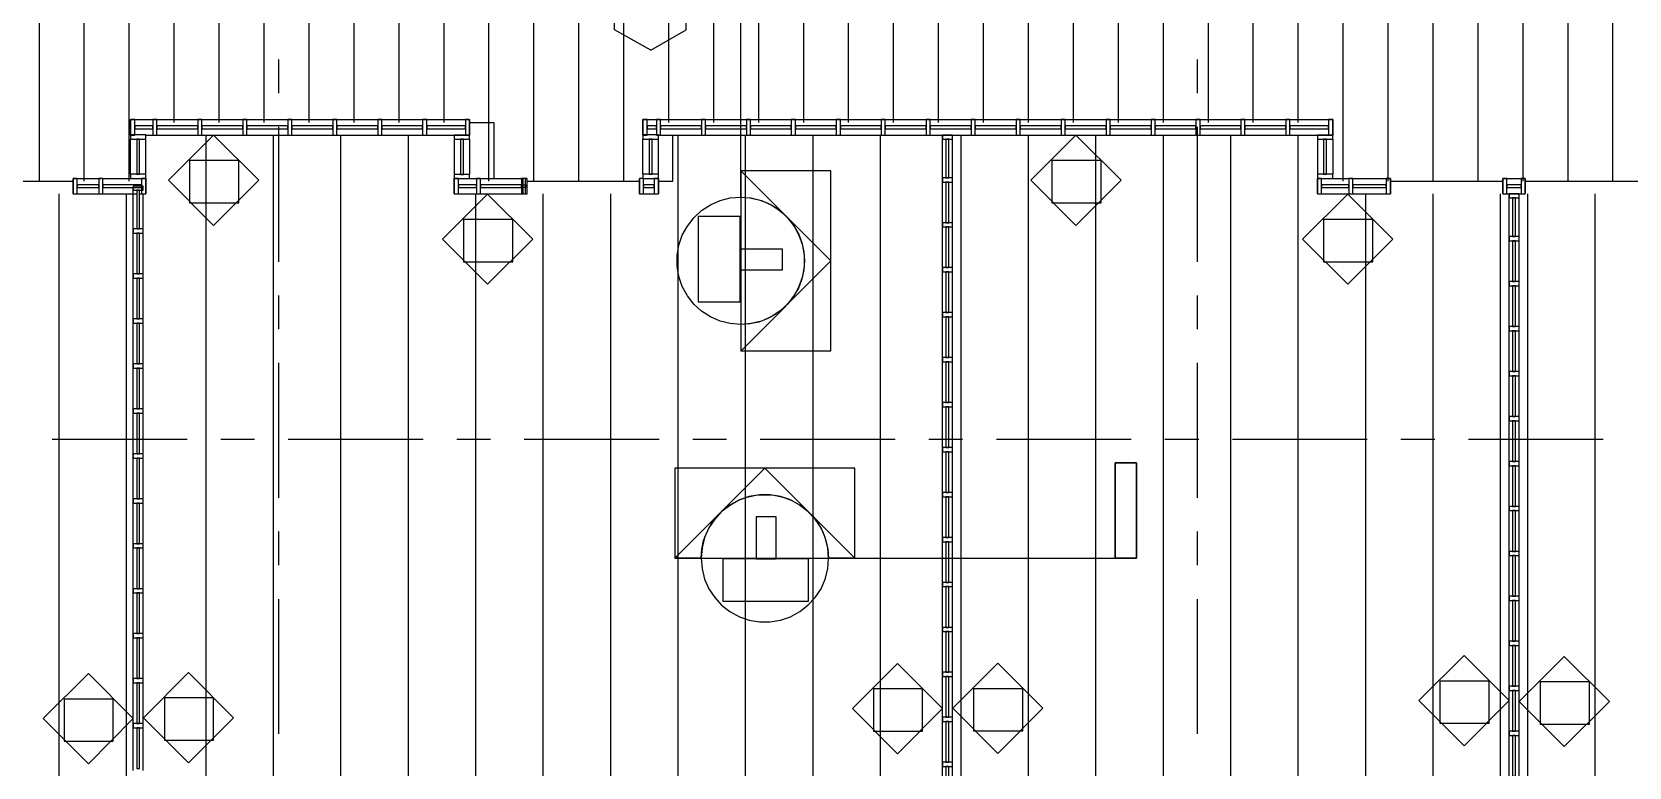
# Model space of a CAD drawing. Extents: x 0 to 3024, y 0 to 2160.
# Drawn here: x 767 to 1193.2, y 1420.4 to 1616.6 of the extents above; entities that cross this region are included whole.
import ezdxf

# ---------------------------------------------------------------- set-up
doc = ezdxf.new("R2010")
doc.units = 0
doc.layers.add('CTR-1st_Phase-Structure_S213-THIRD_FLOOR_FRAMING_PLAN', color=7, linetype='CONTINUOUS')

msp = doc.modelspace()

# ---------------------------------------------------------------- linework, layer by layer
at = {"layer": 'CTR-1st_Phase-Structure_S213-THIRD_FLOOR_FRAMING_PLAN', "color": 7}
for points in [[(956.159976, 1572.540015), (956.159976, 1667.040012)], [(932.159977, 1611.780014), (922.499977, 1617.180014), (922.499977, 1628.340013)], [(932.159977, 1611.780014), (941.579976, 1617.180014), (941.579976, 1628.340013)], [(793.25998, 1589.100014), (793.25998, 1593.240014), (799.79998, 1593.240014)], [(799.79998, 1593.240014), (811.79998, 1593.240014)], [(811.79998, 1593.240014), (823.799979, 1593.240014)], [(823.799979, 1593.240014), (835.799979, 1593.240014)], [(835.799979, 1593.240014), (847.799979, 1593.240014)], [(847.799979, 1593.240014), (859.799979, 1593.240014)], [(859.799979, 1593.240014), (871.799978, 1593.240014)], [(871.799978, 1593.240014), (883.799978, 1593.240014)], [(883.799978, 1593.240014), (883.799978, 1589.100014)], [(883.799978, 1592.460014), (890.279978, 1592.460014), (890.279978, 1577.520015)], [(930.059977, 1589.100014), (930.059977, 1593.240014), (934.199977, 1593.240014)], [(934.199977, 1593.240014), (946.199976, 1593.240014)], [(946.199976, 1593.240014), (958.199976, 1593.240014)], [(958.199976, 1593.240014), (970.199976, 1593.240014)], [(970.199976, 1593.240014), (982.199975, 1593.240014)], [(982.199975, 1593.240014), (994.199975, 1593.240014)], [(994.199975, 1593.240014), (1006.199975, 1593.240014)], [(1006.199975, 1593.240014), (1018.199975, 1593.240014)], [(1018.199975, 1593.240014), (1030.199974, 1593.240014)], [(1030.199974, 1593.240014), (1042.199974, 1593.240014)], [(1042.199974, 1593.240014), (1054.199974, 1593.240014)], [(1054.199974, 1593.240014), (1066.199973, 1593.240014)], [(1066.199973, 1593.240014), (1078.199973, 1593.240014)], [(1078.199973, 1593.240014), (1090.199973, 1593.240014)], [(1090.199973, 1593.240014), (1102.199972, 1593.240014)], [(1102.199972, 1593.240014), (1114.199972, 1593.240014)], [(1114.199972, 1593.240014), (1114.199972, 1589.100014)], [(793.25998, 1578.660015), (793.25998, 1588.020014)], [(797.39998, 1589.100014), (799.79998, 1589.100014)], [(797.39998, 1578.660015), (797.39998, 1588.020014)], [(799.79998, 1589.100014), (811.79998, 1589.100014)], [(811.79998, 1589.100014), (823.799979, 1589.100014)], [(823.799979, 1589.100014), (835.799979, 1589.100014)], [(835.799979, 1589.100014), (847.799979, 1589.100014)], [(847.799979, 1589.100014), (859.799979, 1589.100014)], [(859.799979, 1589.100014), (871.799978, 1589.100014)], [(872.339978, 1589.100014), (882.659978, 1589.100014)], [(879.659978, 1587.960014), (879.659978, 1578.600015)], [(883.799978, 1587.960014), (883.799978, 1578.600015)], [(930.059977, 1578.660015), (930.059977, 1588.020014)], [(934.199977, 1576.800015), (938.039977, 1576.800015), (938.039977, 1589.100014)], [(934.199977, 1589.100014), (946.199976, 1589.100014)], [(934.199977, 1578.660015), (934.199977, 1588.020014)], [(946.199976, 1589.100014), (958.199976, 1589.100014)], [(958.199976, 1589.100014), (970.199976, 1589.100014)], [(970.199976, 1589.100014), (982.199975, 1589.100014)], [(982.199975, 1589.100014), (994.199975, 1589.100014)], [(994.199975, 1589.100014), (1006.199975, 1589.100014)], [(1006.199975, 1589.100014), (1010.039975, 1589.100014)], [(1010.039975, 1589.100014), (1012.679975, 1589.100014)], [(1010.039975, 1577.100015), (1010.039975, 1589.100014)], [(1012.679975, 1589.100014), (1018.199975, 1589.100014)], [(1012.679975, 1577.100015), (1012.679975, 1589.100014)], [(1018.199975, 1589.100014), (1030.199974, 1589.100014)], [(1030.199974, 1589.100014), (1042.199974, 1589.100014)], [(1042.199974, 1589.100014), (1054.199974, 1589.100014)], [(1054.199974, 1589.100014), (1066.199973, 1589.100014)], [(1066.199973, 1589.100014), (1078.199973, 1589.100014)], [(1078.199973, 1589.100014), (1090.199973, 1589.100014)], [(1090.199973, 1589.100014), (1102.199972, 1589.100014)], [(1102.739972, 1589.100014), (1113.059972, 1589.100014)], [(1110.059972, 1587.960014), (1110.059972, 1578.660015)], [(1114.199972, 1587.960014), (1114.199972, 1578.660015)], [(777.959981, 1573.380015), (777.959981, 1577.520015), (785.39998, 1577.520015)], [(785.93998, 1577.520015), (796.25998, 1577.520015)], [(797.39998, 1577.520015), (797.39998, 1573.380015)], [(879.659978, 1573.380015), (879.659978, 1577.520015)], [(883.799978, 1577.520015), (886.199978, 1577.520015)], [(886.199978, 1577.520015), (898.199978, 1577.520015)], [(929.159977, 1573.380015), (929.159977, 1577.520015)], [(930.239977, 1577.520015), (933.059977, 1577.520015)], [(934.199977, 1577.520015), (934.199977, 1573.380015)], [(956.159976, 1538.520016), (956.159976, 1531.440016), (980.219975, 1555.500015), (956.159976, 1579.560015), (956.159976, 1572.540015), (958.919976, 1572.300015), (961.679976, 1571.580015), (964.259976, 1570.440015), (966.599976, 1568.940015), (968.639976, 1567.020015), (970.379976, 1564.800015), (971.699976, 1562.340015), (972.659976, 1559.700015), (973.079976, 1556.940015), (973.079976, 1554.120015), (972.659976, 1551.360015), (971.699976, 1548.660015), (970.379976, 1546.200015), (968.639976, 1543.980015), (966.599976, 1542.060015), (964.259976, 1540.560015), (961.679976, 1539.420016), (958.919976, 1538.760016), (956.159976, 1538.520016), (953.339976, 1538.760016), (950.639976, 1539.420016), (948.059976, 1540.560015), (945.719976, 1542.060015), (943.619976, 1543.980015), (941.939976, 1546.200015), (940.559976, 1548.660015), (939.659977, 1551.360015), (939.179977, 1554.120015), (939.179977, 1556.940015), (939.659977, 1559.700015), (940.559976, 1562.340015), (941.939976, 1564.800015), (943.619976, 1567.020015), (945.719976, 1568.940015), (948.059976, 1570.440015), (950.639976, 1571.580015), (953.339976, 1572.300015), (956.159976, 1572.540015)], [(1110.059972, 1573.380015), (1110.059972, 1577.520015)], [(1111.199972, 1577.520015), (1118.459972, 1577.520015)], [(1118.999972, 1577.520015), (1129.559972, 1577.520015)], [(1129.559972, 1577.520015), (1129.559972, 1573.380015)], [(1159.559971, 1573.380015), (1159.559971, 1577.520015), (1165.559971, 1577.520015)], [(1165.559971, 1577.520015), (1165.559971, 1573.380015)], [(747.959981, 1576.800015), (777.959981, 1576.800015)], [(777.959981, 1573.380015), (785.39998, 1573.380015)], [(785.39998, 1573.380015), (794.93998, 1573.380015)], [(794.03998, 1563.480015), (794.03998, 1575.060015)], [(795.71998, 1573.380015), (797.39998, 1573.380015)], [(796.67998, 1563.480015), (796.67998, 1573.380015)], [(879.659978, 1573.380015), (886.199978, 1573.380015)], [(886.199978, 1573.380015), (898.199978, 1573.380015)], [(899.159978, 1576.800015), (929.159977, 1576.800015)], [(929.159977, 1573.380015), (934.199977, 1573.380015)], [(1010.039975, 1565.100015), (1010.039975, 1577.100015)], [(1012.679975, 1565.100015), (1012.679975, 1577.100015)], [(1110.059972, 1573.380015), (1118.999972, 1573.380015)], [(1118.999972, 1573.380015), (1129.559972, 1573.380015)], [(1129.559972, 1576.800015), (1159.559971, 1576.800015)], [(1159.559971, 1573.380015), (1161.239971, 1573.380015)], [(1161.239971, 1573.380015), (1163.879971, 1573.380015)], [(1161.239971, 1561.380015), (1161.239971, 1573.380015)], [(1163.879971, 1573.380015), (1165.559971, 1573.380015)], [(1163.879971, 1561.380015), (1163.879971, 1573.380015)], [(1165.559971, 1576.800015), (1195.55997, 1576.800015)], [(1010.039975, 1553.100015), (1010.039975, 1565.100015)], [(1012.679975, 1553.100015), (1012.679975, 1565.100015)], [(794.03998, 1551.480015), (794.03998, 1563.480015)], [(796.67998, 1551.480015), (796.67998, 1563.480015)], [(1161.239971, 1549.380015), (1161.239971, 1561.380015)], [(1163.879971, 1549.380015), (1163.879971, 1561.380015)], [(1010.039975, 1541.100015), (1010.039975, 1553.100015)], [(1012.679975, 1541.100015), (1012.679975, 1553.100015)], [(794.03998, 1539.480016), (794.03998, 1551.480015)], [(796.67998, 1539.480016), (796.67998, 1551.480015)], [(1161.239971, 1537.380016), (1161.239971, 1549.380015)], [(1163.879971, 1537.380016), (1163.879971, 1549.380015)], [(794.03998, 1527.480016), (794.03998, 1539.480016)], [(796.67998, 1527.480016), (796.67998, 1539.480016)], [(1010.039975, 1529.100016), (1010.039975, 1541.100015)], [(1012.679975, 1529.100016), (1012.679975, 1541.100015)], [(1161.239971, 1525.380016), (1161.239971, 1537.380016)], [(1163.879971, 1525.380016), (1163.879971, 1537.380016)], [(794.03998, 1515.480016), (794.03998, 1527.480016)], [(796.67998, 1515.480016), (796.67998, 1527.480016)], [(1010.039975, 1517.100016), (1010.039975, 1529.100016)], [(1012.679975, 1517.100016), (1012.679975, 1529.100016)], [(1161.239971, 1513.380016), (1161.239971, 1525.380016)], [(1163.879971, 1513.380016), (1163.879971, 1525.380016)], [(794.03998, 1503.480016), (794.03998, 1515.480016)], [(796.67998, 1503.480016), (796.67998, 1515.480016)], [(1010.039975, 1505.100016), (1010.039975, 1517.100016)], [(1012.679975, 1505.100016), (1012.679975, 1517.100016)], [(1161.239971, 1501.380016), (1161.239971, 1513.380016)], [(1163.879971, 1501.380016), (1163.879971, 1513.380016)], [(1010.039975, 1493.100017), (1010.039975, 1505.100016)], [(1012.679975, 1493.100017), (1012.679975, 1505.100016)], [(794.03998, 1491.480017), (794.03998, 1503.480016)], [(796.67998, 1491.480017), (796.67998, 1503.480016)], [(1056.119974, 1501.620016), (1061.759973, 1501.620016)], [(1056.119974, 1476.120017), (1056.119974, 1501.620016)], [(1061.759973, 1501.620016), (1061.759973, 1476.120017)], [(1161.239971, 1489.380017), (1161.239971, 1501.380016)], [(1163.879971, 1489.380017), (1163.879971, 1501.380016)], [(945.599976, 1476.120017), (938.579977, 1476.120017), (962.579976, 1500.180016), (986.639975, 1476.120017), (979.619976, 1476.120017), (979.379976, 1478.940017), (978.719976, 1481.640017), (977.579976, 1484.220017), (976.019976, 1486.560017), (974.099976, 1488.660017), (971.939976, 1490.340017), (969.419976, 1491.720017), (966.779976, 1492.620017), (964.019976, 1493.040017), (961.199976, 1493.040017), (958.439976, 1492.620017), (955.799976, 1491.720017), (953.279976, 1490.340017), (951.059976, 1488.660017), (949.199976, 1486.560017), (947.639976, 1484.220017), (946.499976, 1481.640017), (945.839976, 1478.940017), (945.599976, 1476.120017), (945.839976, 1473.300017), (946.499976, 1470.600017), (947.639976, 1468.020017), (949.199976, 1465.680017), (951.059976, 1463.580017), (953.279976, 1461.900017), (955.799976, 1460.520017), (958.439976, 1459.620018), (961.199976, 1459.140018), (964.019976, 1459.140018), (966.779976, 1459.620018), (969.419976, 1460.520017), (971.939976, 1461.900017), (974.099976, 1463.580017), (976.019976, 1465.680017), (977.579976, 1468.020017), (978.719976, 1470.600017), (979.379976, 1473.300017), (979.619976, 1476.120017)], [(1010.039975, 1481.100017), (1010.039975, 1493.100017)], [(1012.679975, 1481.100017), (1012.679975, 1493.100017)], [(794.03998, 1479.480017), (794.03998, 1491.480017)], [(796.67998, 1479.480017), (796.67998, 1491.480017)], [(1161.239971, 1477.380017), (1161.239971, 1489.380017)], [(1163.879971, 1477.380017), (1163.879971, 1489.380017)], [(794.03998, 1467.480017), (794.03998, 1479.480017)], [(796.67998, 1467.480017), (796.67998, 1479.480017)], [(1010.039975, 1469.100017), (1010.039975, 1481.100017)], [(1012.679975, 1469.100017), (1012.679975, 1481.100017)], [(979.619976, 1476.120017), (1056.119974, 1476.120017)], [(1061.759973, 1476.120017), (1056.119974, 1476.120017)], [(1161.239971, 1465.380017), (1161.239971, 1477.380017)], [(1163.879971, 1465.380017), (1163.879971, 1477.380017)], [(794.03998, 1455.480018), (794.03998, 1467.480017)], [(796.67998, 1455.480018), (796.67998, 1467.480017)], [(1010.039975, 1457.100018), (1010.039975, 1469.100017)], [(1012.679975, 1457.100018), (1012.679975, 1469.100017)], [(1161.239971, 1453.380018), (1161.239971, 1465.380017)], [(1163.879971, 1453.380018), (1163.879971, 1465.380017)], [(794.03998, 1443.480018), (794.03998, 1455.480018)], [(796.67998, 1443.480018), (796.67998, 1455.480018)], [(1010.039975, 1445.100018), (1010.039975, 1457.100018)], [(1012.679975, 1445.100018), (1012.679975, 1457.100018)], [(1161.239971, 1441.380018), (1161.239971, 1453.380018)], [(1163.879971, 1441.380018), (1163.879971, 1453.380018)], [(1010.039975, 1433.100018), (1010.039975, 1445.100018)], [(1012.679975, 1433.100018), (1012.679975, 1445.100018)], [(794.03998, 1431.480018), (794.03998, 1443.480018)], [(796.67998, 1431.480018), (796.67998, 1443.480018)], [(1161.239971, 1429.380018), (1161.239971, 1441.380018)], [(1163.879971, 1429.380018), (1163.879971, 1441.380018)], [(1010.039975, 1421.100018), (1010.039975, 1433.100018)], [(1012.679975, 1421.100018), (1012.679975, 1433.100018)], [(794.03998, 1419.480019), (794.03998, 1431.480018)], [(796.67998, 1419.480019), (796.67998, 1431.480018)], [(1161.239971, 1417.380019), (1161.239971, 1429.380018)], [(1163.879971, 1417.380019), (1163.879971, 1429.380018)], [(1010.039975, 1409.100019), (1010.039975, 1421.100018)], [(1012.679975, 1409.100019), (1012.679975, 1421.100018)]]:
    msp.add_lwpolyline(points, dxfattribs=at)
at = {"layer": 'CTR-1st_Phase-Structure_S213-THIRD_FLOOR_FRAMING_PLAN', "color": 1}
for points in [[(804.95998, 1609.500014), (804.95998, 1643.520013), (804.95998, 1660.560012)], [(816.95998, 1609.500014), (816.95998, 1643.520013), (816.95998, 1660.560012)], [(828.959979, 1609.500014), (828.959979, 1643.520013), (828.959979, 1660.560012)], [(840.959979, 1609.500014), (840.959979, 1643.520013), (840.959979, 1660.560012)], [(852.959979, 1609.500014), (852.959979, 1643.520013), (852.959979, 1660.560012)], [(864.959978, 1609.500014), (864.959978, 1643.520013), (864.959978, 1660.560012)], [(876.959978, 1609.500014), (876.959978, 1643.520013), (876.959978, 1660.560012)], [(888.959978, 1597.740014), (888.959978, 1639.620013), (888.959978, 1660.560012)], [(1104.959972, 1609.500014), (1104.959972, 1643.520013), (1104.959972, 1660.560012)], [(1116.959972, 1597.740014), (1116.959972, 1639.620013), (1116.959972, 1660.560012)], [(1128.959972, 1597.740014), (1128.959972, 1639.620013), (1128.959972, 1660.560012)], [(1140.959971, 1597.740014), (1140.959971, 1639.620013), (1140.959971, 1660.560012)], [(768.959981, 1593.780014), (768.959981, 1627.800013), (768.959981, 1644.840013)], [(780.95998, 1593.780014), (780.95998, 1627.800013), (780.95998, 1644.840013)], [(792.95998, 1593.780014), (792.95998, 1627.800013), (792.95998, 1644.840013)], [(900.959977, 1593.780014), (900.959977, 1627.800013), (900.959977, 1644.840013)], [(912.959977, 1593.780014), (912.959977, 1627.800013), (912.959977, 1644.840013)], [(924.959977, 1593.780014), (924.959977, 1627.800013), (924.959977, 1644.840013)], [(936.959977, 1605.540014), (936.959977, 1631.760013), (936.959977, 1644.840013)], [(948.959976, 1605.540014), (948.959976, 1631.760013), (948.959976, 1644.840013)], [(960.959976, 1605.540014), (960.959976, 1631.760013), (960.959976, 1644.840013)], [(972.959976, 1605.540014), (972.959976, 1631.760013), (972.959976, 1644.840013)], [(984.959975, 1605.540014), (984.959975, 1631.760013), (984.959975, 1644.840013)], [(996.959975, 1605.540014), (996.959975, 1631.760013), (996.959975, 1644.840013)], [(1008.959975, 1605.540014), (1008.959975, 1631.760013), (1008.959975, 1644.840013)], [(1020.959974, 1605.540014), (1020.959974, 1631.760013), (1020.959974, 1644.840013)], [(1032.959974, 1605.540014), (1032.959974, 1631.760013), (1032.959974, 1644.840013)], [(1044.959974, 1605.540014), (1044.959974, 1631.760013), (1044.959974, 1644.840013)], [(1056.959974, 1605.540014), (1056.959974, 1631.760013), (1056.959974, 1644.840013)], [(1068.959973, 1605.540014), (1068.959973, 1631.760013), (1068.959973, 1644.840013)], [(1080.959973, 1605.540014), (1080.959973, 1631.760013), (1080.959973, 1644.840013)], [(1092.959973, 1605.540014), (1092.959973, 1631.760013), (1092.959973, 1644.840013)], [(1152.959971, 1593.780014), (1152.959971, 1627.800013), (1152.959971, 1644.840013)], [(1164.959971, 1593.780014), (1164.959971, 1627.800013), (1164.959971, 1644.840013)], [(1176.959971, 1593.780014), (1176.959971, 1627.800013), (1176.959971, 1644.840013)], [(1188.95997, 1593.780014), (1188.95997, 1627.800013), (1188.95997, 1644.840013)], [(804.95998, 1592.460014), (804.95998, 1609.500014)], [(816.95998, 1592.460014), (816.95998, 1609.500014)], [(828.959979, 1592.460014), (828.959979, 1609.500014)], [(832.859979, 1600.260014), (832.859979, 1609.260014)], [(840.959979, 1592.460014), (840.959979, 1609.500014)], [(852.959979, 1592.460014), (852.959979, 1609.500014)], [(864.959978, 1592.460014), (864.959978, 1609.500014)], [(876.959978, 1592.460014), (876.959978, 1609.500014)], [(1078.079973, 1600.260014), (1078.079973, 1609.260014)], [(1104.959972, 1592.460014), (1104.959972, 1609.500014)], [(936.959977, 1592.460014), (936.959977, 1605.540014)], [(948.959976, 1592.460014), (948.959976, 1605.540014)], [(960.959976, 1592.460014), (960.959976, 1605.540014)], [(972.959976, 1592.460014), (972.959976, 1605.540014)], [(984.959975, 1592.460014), (984.959975, 1605.540014)], [(996.959975, 1592.460014), (996.959975, 1605.540014)], [(1008.959975, 1592.460014), (1008.959975, 1605.540014)], [(1020.959974, 1592.460014), (1020.959974, 1605.540014)], [(1032.959974, 1592.460014), (1032.959974, 1605.540014)], [(1044.959974, 1592.460014), (1044.959974, 1605.540014)], [(1056.959974, 1592.460014), (1056.959974, 1605.540014)], [(1068.959973, 1592.460014), (1068.959973, 1605.540014)], [(1080.959973, 1592.460014), (1080.959973, 1605.540014)], [(1092.959973, 1592.460014), (1092.959973, 1605.540014)], [(888.959978, 1576.800015), (888.959978, 1597.740014)], [(1116.959972, 1576.800015), (1116.959972, 1597.740014)], [(1128.959972, 1576.800015), (1128.959972, 1597.740014)], [(1140.959971, 1576.800015), (1140.959971, 1597.740014)], [(768.959981, 1576.800015), (768.959981, 1593.780014)], [(780.95998, 1576.800015), (780.95998, 1593.780014)], [(792.95998, 1576.800015), (792.95998, 1593.780014)], [(832.859979, 1555.260015), (832.859979, 1591.260014)], [(900.959977, 1576.800015), (900.959977, 1593.780014)], [(912.959977, 1576.800015), (912.959977, 1593.780014)], [(924.959977, 1576.800015), (924.959977, 1593.780014)], [(1078.079973, 1555.260015), (1078.079973, 1591.260014)], [(1152.959971, 1576.800015), (1152.959971, 1593.780014)], [(1164.959971, 1576.800015), (1164.959971, 1593.780014)], [(1176.959971, 1576.800015), (1176.959971, 1593.780014)], [(1188.95997, 1576.800015), (1188.95997, 1593.780014)], [(813.35998, 1589.100014), (813.35998, 1566.600015)], [(831.359979, 1589.100014), (831.359979, 1566.600015)], [(849.359979, 1589.100014), (849.359979, 1566.600015)], [(867.359978, 1589.100014), (867.359978, 1566.600015)], [(939.359977, 1589.100014), (939.359977, 1566.600015)], [(957.359976, 1589.100014), (957.359976, 1566.600015)], [(975.359976, 1589.100014), (975.359976, 1566.600015)], [(993.359975, 1589.100014), (993.359975, 1566.600015)], [(1014.959975, 1320.660021), (1014.959975, 1566.600015), (1014.959975, 1589.100014)], [(1032.959974, 1320.660021), (1032.959974, 1566.600015), (1032.959974, 1589.100014)], [(1050.959974, 1320.660021), (1050.959974, 1566.600015), (1050.959974, 1589.100014)], [(1068.959973, 1320.660021), (1068.959973, 1566.600015), (1068.959973, 1589.100014)], [(1086.959973, 1320.660021), (1086.959973, 1566.600015), (1086.959973, 1589.100014)], [(1104.959972, 1320.660021), (1104.959972, 1566.600015), (1104.959972, 1589.100014)], [(774.119981, 1573.380015), (774.119981, 1550.880015)], [(792.11998, 1573.380015), (792.11998, 1550.880015)], [(885.359978, 1573.380015), (885.359978, 1550.880015)], [(903.359977, 1573.380015), (903.359977, 1550.880015)], [(921.359977, 1573.380015), (921.359977, 1550.880015)], [(1122.959972, 1320.660021), (1122.959972, 1550.880015), (1122.959972, 1573.380015)], [(1140.959971, 1320.660021), (1140.959971, 1550.880015), (1140.959971, 1573.380015)], [(1158.959971, 1320.660021), (1158.959971, 1550.880015), (1158.959971, 1573.380015)], [(1166.159971, 1573.380015), (1166.159971, 1550.880015)], [(1184.15997, 1573.380015), (1184.15997, 1550.880015)], [(813.35998, 1566.600015), (813.35998, 1320.660021), (813.35998, 1298.160022)], [(831.359979, 1566.600015), (831.359979, 1320.660021), (831.359979, 1298.160022)], [(849.359979, 1566.600015), (849.359979, 1320.660021), (849.359979, 1298.160022)], [(867.359978, 1566.600015), (867.359978, 1320.660021), (867.359978, 1298.160022)], [(939.359977, 1566.600015), (939.359977, 1320.660021), (939.359977, 1298.160022)], [(957.359976, 1566.600015), (957.359976, 1320.660021), (957.359976, 1298.160022)], [(975.359976, 1566.600015), (975.359976, 1320.660021), (975.359976, 1298.160022)], [(993.359975, 1566.600015), (993.359975, 1320.660021), (993.359975, 1298.160022)], [(774.119981, 1550.880015), (774.119981, 1320.660021), (774.119981, 1298.160022)], [(792.11998, 1550.880015), (792.11998, 1320.660021), (792.11998, 1298.160022)], [(885.359978, 1550.880015), (885.359978, 1320.660021), (885.359978, 1298.160022)], [(903.359977, 1550.880015), (903.359977, 1320.660021), (903.359977, 1298.160022)], [(921.359977, 1550.880015), (921.359977, 1320.660021), (921.359977, 1298.160022)], [(1166.159971, 1550.880015), (1166.159971, 1320.660021), (1166.159971, 1298.160022)], [(1184.15997, 1550.880015), (1184.15997, 1320.660021), (1184.15997, 1298.160022)], [(832.859979, 1537.260016), (832.859979, 1546.260015)], [(1078.079973, 1537.260016), (1078.079973, 1546.260015)], [(832.859979, 1492.260017), (832.859979, 1528.260016)], [(1078.079973, 1492.260017), (1078.079973, 1528.260016)], [(808.37998, 1507.800016), (772.379981, 1507.800016)], [(826.379979, 1507.800016), (817.37998, 1507.800016)], [(871.379978, 1507.800016), (835.379979, 1507.800016)], [(889.379978, 1507.800016), (880.379978, 1507.800016)], [(934.379977, 1507.800016), (898.379978, 1507.800016)], [(952.379976, 1507.800016), (943.379976, 1507.800016)], [(997.379975, 1507.800016), (961.379976, 1507.800016)], [(1015.379975, 1507.800016), (1006.379975, 1507.800016)], [(1060.379973, 1507.800016), (1024.379974, 1507.800016)], [(1078.379973, 1507.800016), (1069.379973, 1507.800016)], [(1123.379972, 1507.800016), (1087.379973, 1507.800016)], [(1141.379971, 1507.800016), (1132.379972, 1507.800016)], [(1186.37997, 1507.800016), (1150.379971, 1507.800016)], [(832.859979, 1474.260017), (832.859979, 1483.260017)], [(1078.079973, 1474.260017), (1078.079973, 1483.260017)], [(832.859979, 1429.260018), (832.859979, 1465.260017)], [(1078.079973, 1429.260018), (1078.079973, 1465.260017)]]:
    msp.add_lwpolyline(points, dxfattribs=at)
at = {"layer": 'CTR-1st_Phase-Structure_S213-THIRD_FLOOR_FRAMING_PLAN', "color": 7}
for points in [[(794.39998, 1593.240014), (793.25998, 1593.240014), (793.25998, 1589.100014), (794.39998, 1589.100014)], [(799.25998, 1591.560014), (794.39998, 1591.560014), (794.39998, 1590.780014), (799.25998, 1590.780014)], [(800.33998, 1593.240014), (799.25998, 1593.240014), (799.25998, 1589.100014), (800.33998, 1589.100014)], [(811.25998, 1591.560014), (800.33998, 1591.560014), (800.33998, 1590.780014), (811.25998, 1590.780014)], [(812.33998, 1593.240014), (811.25998, 1593.240014), (811.25998, 1589.100014), (812.33998, 1589.100014)], [(823.259979, 1591.560014), (812.33998, 1591.560014), (812.33998, 1590.780014), (823.259979, 1590.780014)], [(824.339979, 1593.240014), (823.259979, 1593.240014), (823.259979, 1589.100014), (824.339979, 1589.100014)], [(835.259979, 1591.560014), (824.339979, 1591.560014), (824.339979, 1590.780014), (835.259979, 1590.780014)], [(836.339979, 1593.240014), (835.259979, 1593.240014), (835.259979, 1589.100014), (836.339979, 1589.100014)], [(847.259979, 1591.560014), (836.339979, 1591.560014), (836.339979, 1590.780014), (847.259979, 1590.780014)], [(848.339979, 1593.240014), (847.259979, 1593.240014), (847.259979, 1589.100014), (848.339979, 1589.100014)], [(859.259979, 1591.560014), (848.339979, 1591.560014), (848.339979, 1590.780014), (859.259979, 1590.780014)], [(860.339978, 1593.240014), (859.259979, 1593.240014), (859.259979, 1589.100014), (860.339978, 1589.100014)], [(871.259978, 1591.560014), (860.339978, 1591.560014), (860.339978, 1590.780014), (871.259978, 1590.780014)], [(872.339978, 1593.240014), (871.259978, 1593.240014), (871.259978, 1589.100014), (872.339978, 1589.100014)], [(882.659978, 1591.560014), (872.339978, 1591.560014), (872.339978, 1590.780014), (882.659978, 1590.780014)], [(883.799978, 1593.240014), (882.659978, 1593.240014), (882.659978, 1589.100014), (883.799978, 1589.100014)], [(931.199977, 1593.240014), (930.059977, 1593.240014), (930.059977, 1589.100014), (931.199977, 1589.100014)], [(933.659977, 1591.560014), (931.199977, 1591.560014), (931.199977, 1590.780014), (933.659977, 1590.780014)], [(934.739977, 1593.240014), (933.659977, 1593.240014), (933.659977, 1589.100014), (934.739977, 1589.100014)], [(945.659976, 1591.560014), (934.739977, 1591.560014), (934.739977, 1590.780014), (945.659976, 1590.780014)], [(946.739976, 1593.240014), (945.659976, 1593.240014), (945.659976, 1589.100014), (946.739976, 1589.100014)], [(957.659976, 1591.560014), (946.739976, 1591.560014), (946.739976, 1590.780014), (957.659976, 1590.780014)], [(958.739976, 1593.240014), (957.659976, 1593.240014), (957.659976, 1589.100014), (958.739976, 1589.100014)], [(969.659976, 1591.560014), (958.739976, 1591.560014), (958.739976, 1590.780014), (969.659976, 1590.780014)], [(970.739976, 1593.240014), (969.659976, 1593.240014), (969.659976, 1589.100014), (970.739976, 1589.100014)], [(981.659975, 1591.560014), (970.739976, 1591.560014), (970.739976, 1590.780014), (981.659975, 1590.780014)], [(982.739975, 1593.240014), (981.659975, 1593.240014), (981.659975, 1589.100014), (982.739975, 1589.100014)], [(993.659975, 1591.560014), (982.739975, 1591.560014), (982.739975, 1590.780014), (993.659975, 1590.780014)], [(994.739975, 1593.240014), (993.659975, 1593.240014), (993.659975, 1589.100014), (994.739975, 1589.100014)], [(1005.659975, 1591.560014), (994.739975, 1591.560014), (994.739975, 1590.780014), (1005.659975, 1590.780014)], [(1006.739975, 1593.240014), (1005.659975, 1593.240014), (1005.659975, 1589.100014), (1006.739975, 1589.100014)], [(1017.659975, 1591.560014), (1006.739975, 1591.560014), (1006.739975, 1590.780014), (1017.659975, 1590.780014)], [(1018.739975, 1593.240014), (1017.659975, 1593.240014), (1017.659975, 1589.100014), (1018.739975, 1589.100014)], [(1029.659974, 1591.560014), (1018.739975, 1591.560014), (1018.739975, 1590.780014), (1029.659974, 1590.780014)], [(1030.739974, 1593.240014), (1029.659974, 1593.240014), (1029.659974, 1589.100014), (1030.739974, 1589.100014)], [(1041.659974, 1591.560014), (1030.739974, 1591.560014), (1030.739974, 1590.780014), (1041.659974, 1590.780014)], [(1042.739974, 1593.240014), (1041.659974, 1593.240014), (1041.659974, 1589.100014), (1042.739974, 1589.100014)], [(1053.659974, 1591.560014), (1042.739974, 1591.560014), (1042.739974, 1590.780014), (1053.659974, 1590.780014)], [(1054.739974, 1593.240014), (1053.659974, 1593.240014), (1053.659974, 1589.100014), (1054.739974, 1589.100014)], [(1065.659973, 1591.560014), (1054.739974, 1591.560014), (1054.739974, 1590.780014), (1065.659973, 1590.780014)], [(1066.739973, 1593.240014), (1065.659973, 1593.240014), (1065.659973, 1589.100014), (1066.739973, 1589.100014)], [(1077.659973, 1591.560014), (1066.739973, 1591.560014), (1066.739973, 1590.780014), (1077.659973, 1590.780014)], [(1078.739973, 1593.240014), (1077.659973, 1593.240014), (1077.659973, 1589.100014), (1078.739973, 1589.100014)], [(1089.659973, 1591.560014), (1078.739973, 1591.560014), (1078.739973, 1590.780014), (1089.659973, 1590.780014)], [(1090.739973, 1593.240014), (1089.659973, 1593.240014), (1089.659973, 1589.100014), (1090.739973, 1589.100014)], [(1101.659972, 1591.560014), (1090.739973, 1591.560014), (1090.739973, 1590.780014), (1101.659972, 1590.780014)], [(1102.739972, 1593.240014), (1101.659972, 1593.240014), (1101.659972, 1589.100014), (1102.739972, 1589.100014)], [(1113.059972, 1591.560014), (1102.739972, 1591.560014), (1102.739972, 1590.780014), (1113.059972, 1590.780014)], [(1114.199972, 1593.240014), (1113.059972, 1593.240014), (1113.059972, 1589.100014), (1114.199972, 1589.100014)], [(793.25998, 1589.160014), (793.25998, 1588.020014), (797.39998, 1588.020014), (797.39998, 1589.160014)], [(794.93998, 1588.020014), (794.93998, 1578.660015), (795.71998, 1578.660015), (795.71998, 1588.020014)], [(815.45998, 1589.040014), (827.519979, 1577.040015), (815.45998, 1564.980015), (803.45998, 1577.040015)], [(883.799978, 1587.960014), (883.799978, 1589.100014), (879.659978, 1589.100014), (879.659978, 1587.960014)], [(882.119978, 1578.600015), (882.119978, 1587.960014), (881.339978, 1587.960014), (881.339978, 1578.600015)], [(930.059977, 1589.160014), (930.059977, 1588.020014), (934.199977, 1588.020014), (934.199977, 1589.160014)], [(931.739977, 1588.020014), (931.739977, 1578.660015), (932.519977, 1578.660015), (932.519977, 1588.020014)], [(1010.039975, 1589.100014), (1010.039975, 1587.960014), (1012.679975, 1587.960014), (1012.679975, 1589.100014)], [(1010.939975, 1587.960014), (1010.939975, 1577.700015), (1011.719975, 1577.700015), (1011.719975, 1587.960014)], [(1045.619974, 1589.040014), (1057.679974, 1577.040015), (1045.619974, 1564.980015), (1033.619974, 1577.040015)], [(1114.199972, 1587.960014), (1114.199972, 1589.100014), (1110.059972, 1589.100014), (1110.059972, 1587.960014)], [(1112.519972, 1578.660015), (1112.519972, 1587.960014), (1111.739972, 1587.960014), (1111.739972, 1578.660015)], [(809.03998, 1582.260014), (809.03998, 1570.980015), (822.179979, 1570.980015), (822.179979, 1582.260014)], [(1039.199974, 1582.260014), (1039.199974, 1570.980015), (1052.339974, 1570.980015), (1052.339974, 1582.260014)], [(779.039981, 1577.520015), (777.959981, 1577.520015), (777.959981, 1573.380015), (779.039981, 1573.380015)], [(785.93998, 1577.520015), (784.85998, 1577.520015), (784.85998, 1573.380015), (785.93998, 1573.380015)], [(793.25998, 1578.660015), (793.25998, 1577.520015), (797.39998, 1577.520015), (797.39998, 1578.660015)], [(797.39998, 1577.520015), (796.25998, 1577.520015), (796.25998, 1573.380015), (797.39998, 1573.380015)], [(883.799978, 1577.460015), (883.799978, 1578.600015), (879.659978, 1578.600015), (879.659978, 1577.460015)], [(880.799978, 1577.520015), (879.659978, 1577.520015), (879.659978, 1573.380015), (880.799978, 1573.380015)], [(886.739978, 1577.520015), (885.659978, 1577.520015), (885.659978, 1573.380015), (886.739978, 1573.380015)], [(898.739978, 1577.520015), (897.659978, 1577.520015), (897.659978, 1573.380015), (898.739978, 1573.380015)], [(899.159978, 1577.520015), (898.019978, 1577.520015), (898.019978, 1573.380015), (899.159978, 1573.380015)], [(930.239977, 1577.520015), (929.159977, 1577.520015), (929.159977, 1573.380015), (930.239977, 1573.380015)], [(930.059977, 1578.660015), (930.059977, 1577.520015), (934.199977, 1577.520015), (934.199977, 1578.660015)], [(934.199977, 1577.520015), (933.059977, 1577.520015), (933.059977, 1573.380015), (934.199977, 1573.380015)], [(956.159976, 1579.560015), (956.159976, 1531.500016), (980.219975, 1531.500016), (980.219975, 1579.560015)], [(980.219975, 1555.500015), (956.159976, 1579.560015), (956.159976, 1572.540015), (958.559976, 1572.360015), (960.959976, 1571.820015), (963.239976, 1570.980015), (965.339976, 1569.840015), (967.259976, 1568.340015), (968.999976, 1566.660015), (970.439976, 1564.680015), (971.639976, 1562.580015), (972.479976, 1560.300015), (972.959976, 1557.900015), (973.139976, 1555.500015), (972.959976, 1553.100015), (972.479976, 1550.700015), (971.639976, 1548.420015), (970.439976, 1546.320015), (968.999976, 1544.400015), (967.259976, 1542.660015), (965.339976, 1541.220015), (963.239976, 1540.020015), (960.959976, 1539.180016), (958.559976, 1538.700016), (956.159976, 1538.520016), (956.159976, 1531.440016)], [(1010.039975, 1577.700015), (1010.039975, 1576.560015), (1012.679975, 1576.560015), (1012.679975, 1577.700015)], [(1114.199972, 1577.520015), (1114.199972, 1578.660015), (1110.059972, 1578.660015), (1110.059972, 1577.520015)], [(1111.199972, 1577.520015), (1110.059972, 1577.520015), (1110.059972, 1573.380015), (1111.199972, 1573.380015)], [(1119.539972, 1577.520015), (1118.459972, 1577.520015), (1118.459972, 1573.380015), (1119.539972, 1573.380015)], [(1129.559972, 1577.520015), (1128.419972, 1577.520015), (1128.419972, 1573.380015), (1129.559972, 1573.380015)], [(1160.639971, 1577.520015), (1159.559971, 1577.520015), (1159.559971, 1573.380015), (1160.639971, 1573.380015)], [(1165.559971, 1577.520015), (1164.419971, 1577.520015), (1164.419971, 1573.380015), (1165.559971, 1573.380015)], [(784.85998, 1575.840015), (779.039981, 1575.840015), (779.039981, 1575.060015), (784.85998, 1575.060015)], [(796.25998, 1575.840015), (785.93998, 1575.840015), (785.93998, 1575.060015), (796.25998, 1575.060015)], [(794.03998, 1575.480015), (794.03998, 1574.340015), (796.67998, 1574.340015), (796.67998, 1575.480015)], [(794.93998, 1574.340015), (794.93998, 1564.020015), (795.71998, 1564.020015), (795.71998, 1574.340015)], [(888.599978, 1573.320015), (900.659977, 1561.320015), (888.599978, 1549.260015), (876.599978, 1561.320015)], [(885.659978, 1575.840015), (880.799978, 1575.840015), (880.799978, 1575.060015), (885.659978, 1575.060015)], [(897.659978, 1575.840015), (886.739978, 1575.840015), (886.739978, 1575.060015), (897.659978, 1575.060015)], [(898.019978, 1575.840015), (898.739978, 1575.840015), (898.739978, 1575.060015), (898.019978, 1575.060015)], [(933.059977, 1575.840015), (930.239977, 1575.840015), (930.239977, 1575.060015), (933.059977, 1575.060015)], [(1010.939975, 1576.560015), (1010.939975, 1565.700015), (1011.719975, 1565.700015), (1011.719975, 1576.560015)], [(1118.159972, 1573.320015), (1130.159972, 1561.320015), (1118.159972, 1549.260015), (1106.099972, 1561.320015)], [(1118.459972, 1575.840015), (1111.199972, 1575.840015), (1111.199972, 1575.060015), (1118.459972, 1575.060015)], [(1128.419972, 1575.840015), (1119.539972, 1575.840015), (1119.539972, 1575.060015), (1128.419972, 1575.060015)], [(1164.419971, 1575.840015), (1160.639971, 1575.840015), (1160.639971, 1575.060015), (1164.419971, 1575.060015)], [(1161.239971, 1573.380015), (1161.239971, 1572.300015), (1163.879971, 1572.300015), (1163.879971, 1573.380015)], [(1162.139971, 1572.300015), (1162.139971, 1561.980015), (1162.919971, 1561.980015), (1162.919971, 1572.300015)], [(882.179978, 1566.540015), (882.179978, 1555.260015), (895.319978, 1555.260015), (895.319978, 1566.540015)], [(944.759976, 1567.380015), (944.759976, 1544.580015), (955.979976, 1544.580015), (955.979976, 1567.380015)], [(1010.039975, 1565.700015), (1010.039975, 1564.560015), (1012.679975, 1564.560015), (1012.679975, 1565.700015)], [(1010.939975, 1564.560015), (1010.939975, 1553.700015), (1011.719975, 1553.700015), (1011.719975, 1564.560015)], [(1111.679972, 1566.540015), (1111.679972, 1555.260015), (1124.819972, 1555.260015), (1124.819972, 1566.540015)], [(794.03998, 1564.020015), (794.03998, 1562.880015), (796.67998, 1562.880015), (796.67998, 1564.020015)], [(794.93998, 1562.880015), (794.93998, 1552.020015), (795.71998, 1552.020015), (795.71998, 1562.880015)], [(1161.239971, 1561.980015), (1161.239971, 1560.840015), (1163.879971, 1560.840015), (1163.879971, 1561.980015)], [(1162.139971, 1560.840015), (1162.139971, 1549.980015), (1162.919971, 1549.980015), (1162.919971, 1560.840015)], [(955.979976, 1558.620015), (955.979976, 1553.159915), (967.259976, 1553.159915), (967.259976, 1558.620015)], [(794.03998, 1552.020015), (794.03998, 1550.880015), (796.67998, 1550.880015), (796.67998, 1552.020015)], [(1010.039975, 1553.700015), (1010.039975, 1552.560015), (1012.679975, 1552.560015), (1012.679975, 1553.700015)], [(1010.939975, 1552.560015), (1010.939975, 1541.700015), (1011.719975, 1541.700015), (1011.719975, 1552.560015)], [(794.93998, 1550.880015), (794.93998, 1540.020015), (795.71998, 1540.020015), (795.71998, 1550.880015)], [(1161.239971, 1549.980015), (1161.239971, 1548.840015), (1163.879971, 1548.840015), (1163.879971, 1549.980015)], [(1162.139971, 1548.840015), (1162.139971, 1537.980016), (1162.919971, 1537.980016), (1162.919971, 1548.840015)], [(794.03998, 1540.020015), (794.03998, 1538.880016), (796.67998, 1538.880016), (796.67998, 1540.020015)], [(794.93998, 1538.880016), (794.93998, 1528.020016), (795.71998, 1528.020016), (795.71998, 1538.880016)], [(1010.039975, 1541.700015), (1010.039975, 1540.560015), (1012.679975, 1540.560015), (1012.679975, 1541.700015)], [(1010.939975, 1540.560015), (1010.939975, 1529.700016), (1011.719975, 1529.700016), (1011.719975, 1540.560015)], [(1161.239971, 1537.980016), (1161.239971, 1536.840016), (1163.879971, 1536.840016), (1163.879971, 1537.980016)], [(1162.139971, 1536.840016), (1162.139971, 1525.980016), (1162.919971, 1525.980016), (1162.919971, 1536.840016)], [(794.03998, 1528.020016), (794.03998, 1526.880016), (796.67998, 1526.880016), (796.67998, 1528.020016)], [(794.93998, 1526.880016), (794.93998, 1516.020016), (795.71998, 1516.020016), (795.71998, 1526.880016)], [(1010.039975, 1529.700016), (1010.039975, 1528.560016), (1012.679975, 1528.560016), (1012.679975, 1529.700016)], [(1010.939975, 1528.560016), (1010.939975, 1517.700016), (1011.719975, 1517.700016), (1011.719975, 1528.560016)], [(1161.239971, 1525.980016), (1161.239971, 1524.840016), (1163.879971, 1524.840016), (1163.879971, 1525.980016)], [(1162.139971, 1524.840016), (1162.139971, 1513.980016), (1162.919971, 1513.980016), (1162.919971, 1524.840016)], [(1010.039975, 1517.700016), (1010.039975, 1516.560016), (1012.679975, 1516.560016), (1012.679975, 1517.700016)], [(794.03998, 1516.020016), (794.03998, 1514.880016), (796.67998, 1514.880016), (796.67998, 1516.020016)], [(794.93998, 1514.880016), (794.93998, 1504.020016), (795.71998, 1504.020016), (795.71998, 1514.880016)], [(1010.939975, 1516.560016), (1010.939975, 1505.700016), (1011.719975, 1505.700016), (1011.719975, 1516.560016)], [(1161.239971, 1513.980016), (1161.239971, 1512.840016), (1163.879971, 1512.840016), (1163.879971, 1513.980016)], [(1162.139971, 1512.840016), (1162.139971, 1501.980016), (1162.919971, 1501.980016), (1162.919971, 1512.840016)], [(1010.039975, 1505.700016), (1010.039975, 1504.560016), (1012.679975, 1504.560016), (1012.679975, 1505.700016)], [(794.03998, 1504.020016), (794.03998, 1502.880016), (796.67998, 1502.880016), (796.67998, 1504.020016)], [(794.93998, 1502.880016), (794.93998, 1492.020017), (795.71998, 1492.020017), (795.71998, 1502.880016)], [(1010.939975, 1504.560016), (1010.939975, 1493.700017), (1011.719975, 1493.700017), (1011.719975, 1504.560016)], [(1056.119974, 1501.620016), (1056.119974, 1476.120017), (1061.759973, 1476.120017), (1061.759973, 1501.620016)], [(1061.759973, 1501.620016), (1056.119974, 1501.620016), (1056.119974, 1476.120017), (1061.759973, 1476.120017)], [(1161.239971, 1501.980016), (1161.239971, 1500.840016), (1163.879971, 1500.840016), (1163.879971, 1501.980016)], [(1162.139971, 1500.840016), (1162.139971, 1489.980017), (1162.919971, 1489.980017), (1162.919971, 1500.840016)], [(938.579977, 1500.180016), (938.579977, 1476.120017), (986.639975, 1476.120017), (986.639975, 1500.180016)], [(962.579976, 1500.180016), (938.579977, 1476.120017), (945.599976, 1476.120017), (945.779976, 1478.520017), (946.259976, 1480.920017), (947.159976, 1483.200017), (948.299976, 1485.300017), (949.739976, 1487.280017), (951.479976, 1488.960017), (953.399976, 1490.400017), (955.559976, 1491.600017), (957.839976, 1492.440017), (960.179976, 1492.980017), (962.579976, 1493.100017), (965.039976, 1492.980017), (967.379976, 1492.440017), (969.659976, 1491.600017), (971.819976, 1490.400017), (973.739976, 1488.960017), (975.479976, 1487.280017), (976.919976, 1485.300017), (978.059976, 1483.200017), (978.899976, 1480.920017), (979.439976, 1478.520017), (979.619976, 1476.120017), (986.639975, 1476.120017)], [(794.03998, 1492.020017), (794.03998, 1490.880017), (796.67998, 1490.880017), (796.67998, 1492.020017)], [(1010.039975, 1493.700017), (1010.039975, 1492.560017), (1012.679975, 1492.560017), (1012.679975, 1493.700017)], [(1010.939975, 1492.560017), (1010.939975, 1481.700017), (1011.719975, 1481.700017), (1011.719975, 1492.560017)], [(794.93998, 1490.880017), (794.93998, 1480.020017), (795.71998, 1480.020017), (795.71998, 1490.880017)], [(1161.239971, 1489.980017), (1161.239971, 1488.840017), (1163.879971, 1488.840017), (1163.879971, 1489.980017)], [(1162.139971, 1488.840017), (1162.139971, 1477.980017), (1162.919971, 1477.980017), (1162.919971, 1488.840017)], [(960.239976, 1487.220017), (960.239976, 1475.940017), (965.639976, 1475.940017), (965.639976, 1487.220017)], [(794.03998, 1480.020017), (794.03998, 1478.880017), (796.67998, 1478.880017), (796.67998, 1480.020017)], [(1010.039975, 1481.700017), (1010.039975, 1480.560017), (1012.679975, 1480.560017), (1012.679975, 1481.700017)], [(1010.939975, 1480.560017), (1010.939975, 1469.700017), (1011.719975, 1469.700017), (1011.719975, 1480.560017)], [(794.93998, 1478.880017), (794.93998, 1468.020017), (795.71998, 1468.020017), (795.71998, 1478.880017)], [(951.419976, 1475.940017), (951.419976, 1464.720017), (974.279976, 1464.720017), (974.279976, 1475.940017)], [(1161.239971, 1477.980017), (1161.239971, 1476.840017), (1163.879971, 1476.840017), (1163.879971, 1477.980017)], [(1162.139971, 1476.840017), (1162.139971, 1465.980017), (1162.919971, 1465.980017), (1162.919971, 1476.840017)], [(794.03998, 1468.020017), (794.03998, 1466.880017), (796.67998, 1466.880017), (796.67998, 1468.020017)], [(794.93998, 1466.880017), (794.93998, 1456.020018), (795.71998, 1456.020018), (795.71998, 1466.880017)], [(1010.039975, 1469.700017), (1010.039975, 1468.560017), (1012.679975, 1468.560017), (1012.679975, 1469.700017)], [(1010.939975, 1468.560017), (1010.939975, 1457.700018), (1011.719975, 1457.700018), (1011.719975, 1468.560017)], [(1161.239971, 1465.980017), (1161.239971, 1464.840017), (1163.879971, 1464.840017), (1163.879971, 1465.980017)], [(1162.139971, 1464.840017), (1162.139971, 1453.980018), (1162.919971, 1453.980018), (1162.919971, 1464.840017)], [(794.03998, 1456.020018), (794.03998, 1454.880018), (796.67998, 1454.880018), (796.67998, 1456.020018)], [(794.93998, 1454.880018), (794.93998, 1444.020018), (795.71998, 1444.020018), (795.71998, 1454.880018)], [(1010.039975, 1457.700018), (1010.039975, 1456.560018), (1012.679975, 1456.560018), (1012.679975, 1457.700018)], [(1010.939975, 1456.560018), (1010.939975, 1445.700018), (1011.719975, 1445.700018), (1011.719975, 1456.560018)], [(1161.239971, 1453.980018), (1161.239971, 1452.840018), (1163.879971, 1452.840018), (1163.879971, 1453.980018)], [(1149.239971, 1450.140018), (1161.239971, 1438.140018), (1149.239971, 1426.080018), (1137.179972, 1438.140018)], [(1162.139971, 1452.840018), (1162.139971, 1441.980018), (1162.919971, 1441.980018), (1162.919971, 1452.840018)], [(1175.939971, 1449.900018), (1187.99997, 1437.900018), (1175.939971, 1425.900018), (1163.939971, 1437.900018)], [(782.03998, 1445.340018), (794.03998, 1433.340018), (782.03998, 1421.280018), (769.979981, 1433.340018)], [(808.73998, 1445.640018), (820.799979, 1433.580018), (808.73998, 1421.580018), (796.73998, 1433.580018)], [(998.039975, 1448.040018), (1010.039975, 1436.040018), (998.039975, 1423.980018), (985.979975, 1436.040018)], [(1010.039975, 1445.700018), (1010.039975, 1444.560018), (1012.679975, 1444.560018), (1012.679975, 1445.700018)], [(1024.739974, 1448.100018), (1036.799974, 1436.100018), (1024.739974, 1424.040018), (1012.739975, 1436.100018)], [(794.03998, 1444.020018), (794.03998, 1442.880018), (796.67998, 1442.880018), (796.67998, 1444.020018)], [(794.93998, 1442.880018), (794.93998, 1432.020018), (795.71998, 1432.020018), (795.71998, 1442.880018)], [(991.559975, 1441.260018), (991.559975, 1429.980018), (1004.699975, 1429.980018), (1004.699975, 1441.260018)], [(1010.939975, 1444.560018), (1010.939975, 1433.700018), (1011.719975, 1433.700018), (1011.719975, 1444.560018)], [(1018.319975, 1441.320018), (1018.319975, 1430.040018), (1031.459974, 1430.040018), (1031.459974, 1441.320018)], [(1142.759971, 1443.360018), (1142.759971, 1432.080018), (1155.899971, 1432.080018), (1155.899971, 1443.360018)], [(1161.239971, 1441.980018), (1161.239971, 1440.840018), (1163.879971, 1440.840018), (1163.879971, 1441.980018)], [(1162.139971, 1440.840018), (1162.139971, 1429.980018), (1162.919971, 1429.980018), (1162.919971, 1440.840018)], [(1169.519971, 1443.120018), (1169.519971, 1431.840018), (1182.65997, 1431.840018), (1182.65997, 1443.120018)], [(775.559981, 1438.560018), (775.559981, 1427.280018), (788.69998, 1427.280018), (788.69998, 1438.560018)], [(802.31998, 1438.860018), (802.31998, 1427.580018), (815.45998, 1427.580018), (815.45998, 1438.860018)], [(1010.039975, 1433.700018), (1010.039975, 1432.560018), (1012.679975, 1432.560018), (1012.679975, 1433.700018)], [(1010.939975, 1432.560018), (1010.939975, 1421.700018), (1011.719975, 1421.700018), (1011.719975, 1432.560018)], [(794.03998, 1432.020018), (794.03998, 1430.880018), (796.67998, 1430.880018), (796.67998, 1432.020018)], [(794.93998, 1430.880018), (794.93998, 1420.020018), (795.71998, 1420.020018), (795.71998, 1430.880018)], [(1161.239971, 1429.980018), (1161.239971, 1428.840018), (1163.879971, 1428.840018), (1163.879971, 1429.980018)], [(1162.139971, 1428.840018), (1162.139971, 1417.980019), (1162.919971, 1417.980019), (1162.919971, 1428.840018)], [(1010.039975, 1421.700018), (1010.039975, 1420.560018), (1012.679975, 1420.560018), (1012.679975, 1421.700018)], [(1010.939975, 1420.560018), (1010.939975, 1409.700019), (1011.719975, 1409.700019), (1011.719975, 1420.560018)]]:
    msp.add_lwpolyline(points, close=True, dxfattribs=at)

doc.saveas('drawing.dxf')
